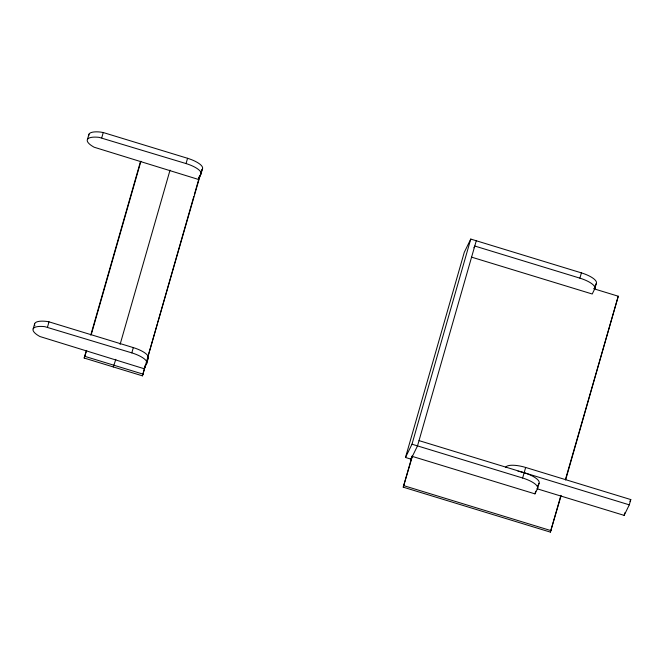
<?xml version="1.0" encoding="UTF-8"?>
<svg xmlns="http://www.w3.org/2000/svg" width="664" height="664" viewBox="0 0 664 664"><rect width="100%" height="100%" fill="white"/><g stroke="black" fill="none" stroke-linecap="round" stroke-linejoin="round"><path stroke-width="1" d="M33.2 328.796L34.711 323.517M87.44 139.49L88.951 134.211M47.501 327.12L49.011 321.841L133.323 347.604A18.459 5.777 16 0 1 148.221 358.195L146.711 363.474L144.13 368.727L39.931 336.532A20.476 6.408 16 0 1 44.77 326.647L131.812 352.874A18.459 5.777 16 0 1 146.711 363.474M101.741 137.813L103.252 132.534L187.563 158.289A18.459 5.777 16 0 1 202.462 168.888L200.943 174.167L198.37 179.421L94.163 147.225A20.476 6.408 16 0 1 99.011 137.34L186.053 163.568A18.459 5.777 16 0 1 200.943 174.167M201.723 170.059L142.428 375.841L84.187 358.045L86.187 351.073M90.752 335.146L140.394 161.875M84.187 358.045L86.71 350.426M91.275 334.498L140.917 161.227M115.827 359.324L113.312 366.943M120.109 344.384L170.034 170.125M131.812 352.874L133.323 347.604M186.053 163.568L187.563 158.289M144.13 368.727L144.885 366.096M198.37 179.421L199.125 176.782M142.428 375.841L145.565 364.885M147.848 356.917L157.26 324.057M157.833 322.065L193.78 196.594M194.353 194.602L199.773 175.686M476.279 240.758L417.507 445.893L411.008 459.148L405.496 457.463L464.269 252.337L470.759 239.073L581.415 272.879A18.459 5.777 16 0 1 596.313 283.47L594.795 288.749L592.222 294.003L471.598 257.151M405.496 457.463L411.987 444.208L470.759 239.073M411.008 459.148L411.871 456.16M561.047 495.892L550.373 532.121L403.239 487.177L412.062 456.384M403.239 487.177L412.493 455.911M412.352 456.409L534.96 493.867L537.541 488.604A18.459 5.777 16 0 0 522.643 478.005L525.664 467.456L630.8 499.577L629.289 504.847L624.135 515.372L536.852 488.704M594.795 288.749A18.459 5.777 16 0 0 579.904 278.15L581.415 272.879M534.96 493.867L535.715 491.227M537.541 488.604L539.052 483.326A18.459 5.777 16 0 0 524.153 472.735A18.459 5.777 16 0 0 518.003 471.232M550.373 532.121L560.897 495.369M565.454 479.474L618.259 296.219L593.566 288.682M565.604 479.997L618.259 296.219M624.135 515.372L624.89 512.732M200.744 172.391L202.462 168.888M146.935 360.826L148.221 358.195M473.913 247.788L474.768 246.029L579.904 278.15M594.595 286.981L596.313 283.47M537.334 486.836L539.052 483.326M629.945 501.328L630.8 499.577M103.252 132.534L100.521 132.07A20.476 6.408 16 0 0 88.802 135.663M49.011 321.841L46.281 321.376A20.476 6.408 16 0 0 34.868 325.783M419.017 440.614L629.289 504.847M411.987 444.208L522.643 478.005M85 356.402L143.233 374.189M403.961 485.716L551.087 530.66M505.619 467.381A18.459 5.777 16 0 1 525.664 467.456"/></g></svg>
